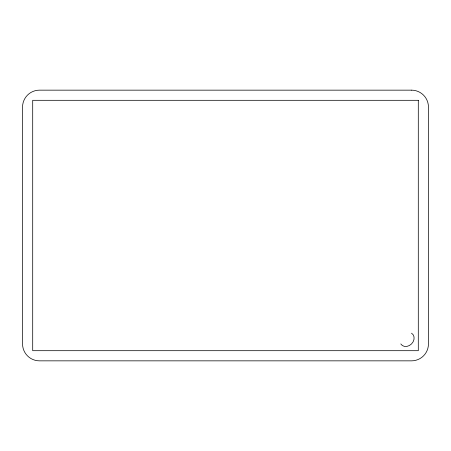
<?xml version="1.0" encoding="UTF-8"?>
<svg xmlns="http://www.w3.org/2000/svg" width="451" height="451" viewBox="0 0 451 451"><rect width="100%" height="100%" fill="white"/><g stroke="black" fill="none" stroke-linecap="round" stroke-linejoin="round"><path stroke-width="0.68" d="M411.532 333.193A7.746 6.337 -45 0 1 411.532 343.927A7.746 6.337 -45 0 1 400.798 343.927M411.532 90.155L39.468 90.155A16.918 16.918 0 0 0 22.55 107.073L22.55 343.927A16.918 16.918 0 0 0 39.468 360.845L411.532 360.845A16.918 16.918 0 0 0 428.45 343.927L428.45 107.073A16.918 16.918 0 0 0 411.532 90.155M418.297 100.308L32.703 100.308L32.703 350.692L418.297 350.692L418.297 100.308"/></g></svg>
